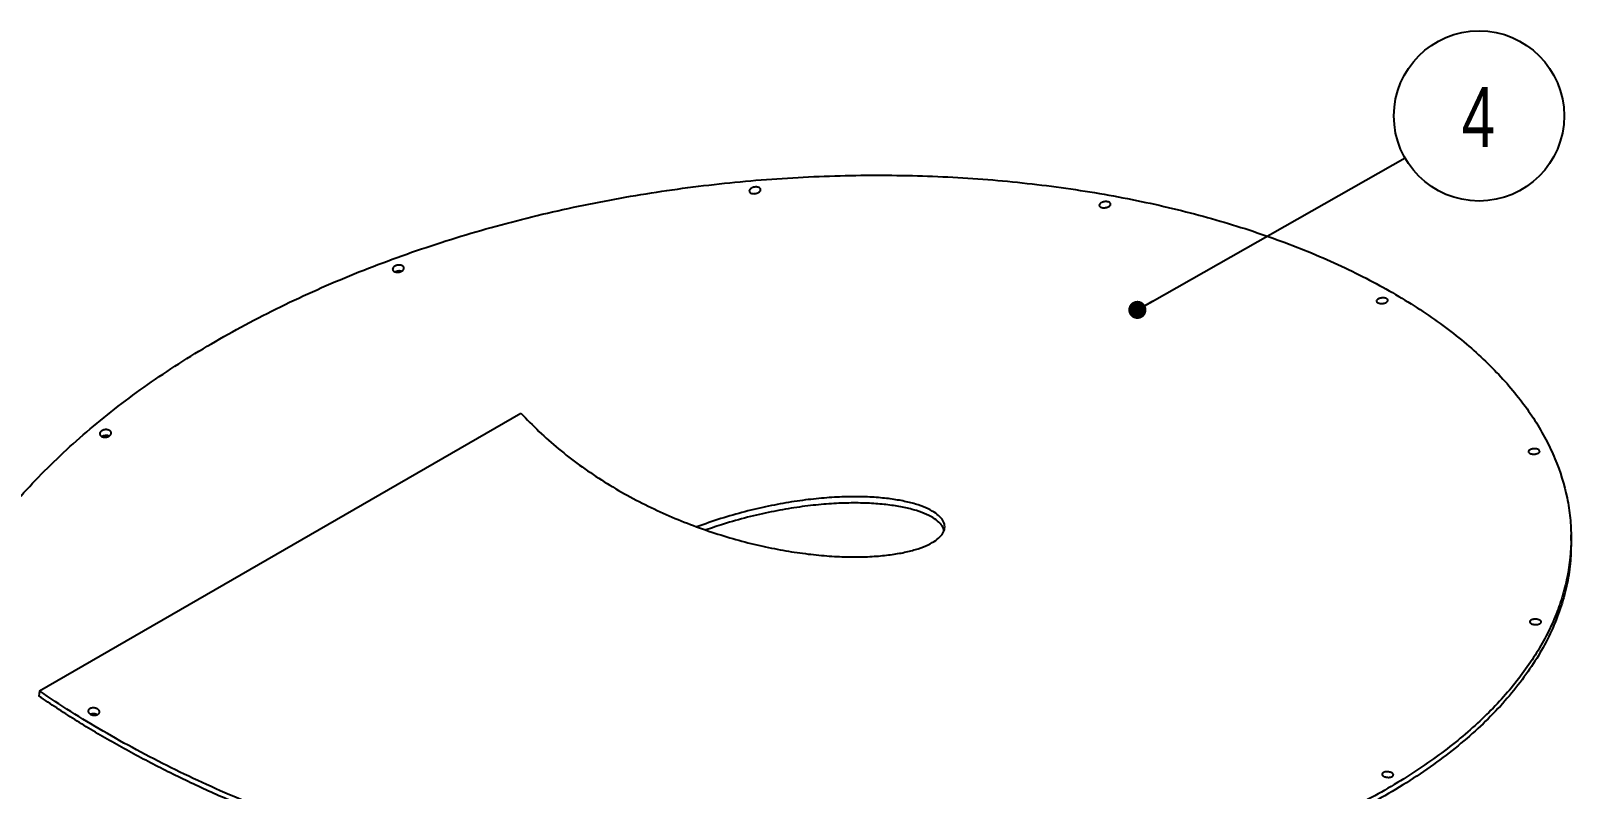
# Model space of a CAD drawing. Header units: millimetres. Extents: x 12 to 2088, y 10 to 1476.
# Drawn here: x 194.3 to 534.2, y 563.9 to 731.2 of the extents above; entities that cross this region are included whole.
import ezdxf

# ---------------------------------------------------------------- set-up
doc = ezdxf.new("R2010")
doc.units = ezdxf.units.MM
doc.header["$LTSCALE"] = 5
doc.layers.add('SHEET', color=179, linetype='Continuous')
doc.styles.add('SLDTEXTSTYLE0', font='TXT', dxfattribs={"width": 0.75})
doc.dimstyles.new('SLDDIMSTYLE0', dxfattribs={"dimtxt": 0.18, "dimasz": 4, "dimexe": 0, "dimexo": 0.0625, "dimgap": 0, "dimtad": 0, "dimtih": 1, "dimtoh": 1, "dimdec": 0, "dimrnd": 1e-09, "dimzin": 0, "dimdsep": 46, "dimtxsty": 'Standard', "dimblk1": 'DOT', "dimblk2": 'DOT', "dimsah": 1, "dimcen": 0.09, "dimadec": 0, "dimazin": 0, "dimtfac": 4, "dimtdec": 0, "dimtofl": 0, "dimtmove": 0, "dimatfit": 3, "dimldrblk": 'DOT', "dimfxl": 1, "dimfrac": 2, "dimtolj": 1, "dimtzin": 0, "dimarcsym": 0})

# ---------------------------------------------------------------- blocks, each defined once
blk = doc.blocks.new('SW_NOTE_0_5')
at = {"layer": 'SHEET', "color": 0}
blk.add_circle((16.33, 9.27), 18.78, dxfattribs=at)
at = {"layer": 'SHEET', "color": 0, "insert": (16.2, 15.64), "char_height": 13.23, "attachment_point": 2, "style": 'SLDTEXTSTYLE0'}
blk.add_mtext('4', dxfattribs=at)
blk = doc.blocks.new('_Dot')
at = {"color": 0, "linetype": 'ByBlock', "lineweight": -2}
blk.add_line((-0.5, 0), (-1, 0), dxfattribs=at)
at = {"color": 0, "linetype": 'ByBlock', "const_width": 0.5}
blk.add_lwpolyline([(-0.25, 0, 1), (0.25, 0, 1)], format="xyb", close=True, dxfattribs=at)

msp = doc.modelspace()

# ---------------------------------------------------------------- linework, layer by layer
at = {"color": 7, "linetype": 'Continuous', "lineweight": 25}
for q in [(302.428, 646.855), (196.076, 584.39)]:
    msp.add_line((196.203, 585.533), q, dxfattribs=at)
at = {"color": 7, "linetype": 'Continuous', "lineweight": 25, "flags": 128}
msp.add_lwpolyline([(534.167, 618.761), (534.158, 619.373), (534.148, 619.986)], dxfattribs=at)
at = {"color": 7, "linetype": 'Continuous', "lineweight": 25}
for points, knots in [([(218.97, 472.112), (214.43, 475.308), (210.119, 478.651), (204.059, 483.829), (202.107, 485.583), (198.347, 489.136), (196.54, 490.934), (191.326, 496.404), (188.126, 500.147), (183.747, 505.908), (182.357, 507.852), (179.717, 511.794), (178.467, 513.791), (176.114, 517.834), (175.012, 519.878), (172.975, 523.976), (172.04, 526.029), (170.327, 530.156), (169.549, 532.23), (168.153, 536.394), (167.535, 538.484), (166.455, 542.684), (165.994, 544.794), (165.231, 549.032), (164.93, 551.159), (164.487, 555.441), (164.347, 557.596), (164.231, 561.897), (164.256, 564.042), (164.467, 568.315), (164.653, 570.442), (165.184, 574.683), (165.529, 576.797), (166.801, 583.118), (167.964, 587.304), (170.189, 593.549), (171.01, 595.626), (172.816, 599.765), (173.801, 601.829), (175.912, 605.902), (177.038, 607.912), (179.434, 611.89), (180.704, 613.858), (183.382, 617.749), (184.791, 619.671), (187.75, 623.475), (189.301, 625.356), (192.539, 629.074), (194.227, 630.911), (197.751, 634.548), (199.587, 636.348), (203.388, 639.891), (205.352, 641.634), (209.384, 645.044), (211.452, 646.71), (215.696, 649.977), (217.874, 651.578), (222.332, 654.71), (224.613, 656.242), (229.284, 659.239), (231.674, 660.705), (236.556, 663.569), (239.047, 664.968), (244.148, 667.702), (246.757, 669.037), (252.045, 671.622), (254.724, 672.871), (260.14, 675.282), (262.877, 676.444), (268.413, 678.683), (271.213, 679.761), (279.7, 682.869), (285.478, 684.776), (294.327, 687.388), (297.305, 688.217), (303.329, 689.795), (306.375, 690.543), (312.47, 691.942), (315.519, 692.593), (321.629, 693.803), (324.69, 694.363), (333.882, 695.906), (340.027, 696.754), (349.269, 697.763), (352.353, 698.056), (358.532, 698.552), (361.627, 698.755), (367.821, 699.072), (370.921, 699.186), (377.067, 699.323), (380.113, 699.347), (386.166, 699.307), (389.173, 699.243), (395.14, 699.03), (398.1, 698.881), (403.98, 698.497), (406.9, 698.264), (412.692, 697.712), (415.565, 697.393), (421.272, 696.673), (424.105, 696.272), (429.718, 695.384), (432.497, 694.897), (437.956, 693.85), (440.635, 693.29), (445.906, 692.097), (448.498, 691.464), (453.592, 690.126), (456.095, 689.42), (461.008, 687.94), (463.419, 687.166), (470.526, 684.734), (475.094, 682.969), (481.643, 680.122), (483.775, 679.14), (487.908, 677.125), (489.909, 676.091), (493.788, 673.973), (495.665, 672.888), (499.294, 670.669), (501.047, 669.536), (504.428, 667.219), (506.058, 666.036), (509.191, 663.623), (510.695, 662.393), (513.579, 659.884), (514.959, 658.605), (517.587, 656.002), (518.834, 654.677), (521.178, 652.01), (522.274, 650.666), (524.322, 647.953), (525.274, 646.584), (527.033, 643.823), (527.841, 642.431), (529.312, 639.628), (529.977, 638.216), (531.754, 633.946), (532.653, 631.052), (533.554, 626.665), (533.78, 625.195), (534.079, 622.259), (534.153, 620.794), (534.153, 616.409), (533.858, 613.499), (532.976, 609.153), (532.609, 607.708), (531.728, 604.827), (531.215, 603.392), (530.04, 600.528), (529.378, 599.099), (527.904, 596.254), (527.093, 594.837), (524.45, 590.637), (522.412, 587.901), (517.81, 582.571), (515.246, 579.976), (509.587, 574.927), (506.494, 572.473), (501.447, 568.905), (499.696, 567.734), (496.08, 565.446), (494.213, 564.328), (490.381, 562.153), (488.414, 561.096), (484.374, 559.038), (482.301, 558.036), (478.054, 556.092), (475.881, 555.149), (471.428, 553.322), (469.149, 552.438), (464.492, 550.729), (462.113, 549.904), (457.245, 548.315), (454.754, 547.55), (449.687, 546.089), (447.111, 545.392), (441.901, 544.076), (439.267, 543.456), (433.934, 542.288), (431.233, 541.74), (425.773, 540.72), (423.014, 540.246), (417.429, 539.373), (414.604, 538.973), (408.896, 538.25), (406.013, 537.926), (400.177, 537.354), (397.225, 537.106), (391.266, 536.689), (388.26, 536.521), (379.217, 536.138), (373.154, 536.047), (360.975, 536.185), (354.859, 536.415), (345.633, 537.006), (342.549, 537.244), (336.37, 537.802), (333.275, 538.122), (327.061, 538.849), (323.941, 539.256), (317.727, 540.151), (314.632, 540.638), (308.481, 541.692), (305.424, 542.257), (299.34, 543.468), (296.314, 544.113), (290.296, 545.48), (287.304, 546.202), (281.351, 547.726), (278.391, 548.527), (272.505, 550.21), (269.579, 551.091), (263.759, 552.935), (260.863, 553.898), (255.114, 555.906), (252.262, 556.95), (246.644, 559.103), (243.879, 560.211), (238.424, 562.495), (235.732, 563.671), (230.429, 566.088), (227.817, 567.33), (220.095, 571.156), (215.098, 573.838), (205.416, 579.477), (200.729, 582.434), (196.203, 585.533)], [0, 0, 0, 0, 0.015625, 0.015625, 0.0234375, 0.0234375, 0.03125, 0.03125, 0.046875, 0.046875, 0.0546875, 0.0546875, 0.0625, 0.0625, 0.0703125, 0.0703125, 0.078125, 0.078125, 0.0859375, 0.0859375, 0.09375, 0.09375, 0.1015625, 0.1015625, 0.109375, 0.109375, 0.1171875, 0.1171875, 0.125, 0.125, 0.1328125, 0.1328125, 0.140625, 0.140625, 0.15625, 0.15625, 0.1640625, 0.1640625, 0.171875, 0.171875, 0.1796875, 0.1796875, 0.1875, 0.1875, 0.1953125, 0.1953125, 0.203125, 0.203125, 0.2109375, 0.2109375, 0.21875, 0.21875, 0.2265625, 0.2265625, 0.234375, 0.234375, 0.2421875, 0.2421875, 0.25, 0.25, 0.2578125, 0.2578125, 0.265625, 0.265625, 0.2734375, 0.2734375, 0.28125, 0.28125, 0.2890625, 0.2890625, 0.296875, 0.296875, 0.3125, 0.3125, 0.3203125, 0.3203125, 0.328125, 0.328125, 0.3359375, 0.3359375, 0.34375, 0.34375, 0.359375, 0.359375, 0.3671875, 0.3671875, 0.375, 0.375, 0.3828125, 0.3828125, 0.390625, 0.390625, 0.3984375, 0.3984375, 0.40625, 0.40625, 0.4140625, 0.4140625, 0.421875, 0.421875, 0.4296875, 0.4296875, 0.4375, 0.4375, 0.4453125, 0.4453125, 0.453125, 0.453125, 0.4609375, 0.4609375, 0.46875, 0.46875, 0.484375, 0.484375, 0.4921875, 0.4921875, 0.5, 0.5, 0.5078125, 0.5078125, 0.515625, 0.515625, 0.5234375, 0.5234375, 0.53125, 0.53125, 0.5390625, 0.5390625, 0.546875, 0.546875, 0.5546875, 0.5546875, 0.5625, 0.5625, 0.5703125, 0.5703125, 0.578125, 0.578125, 0.59375, 0.59375, 0.6015625, 0.6015625, 0.609375, 0.609375, 0.625, 0.625, 0.6328125, 0.6328125, 0.640625, 0.640625, 0.6484375, 0.6484375, 0.65625, 0.65625, 0.671875, 0.671875, 0.6875, 0.6875, 0.703125, 0.703125, 0.7109375, 0.7109375, 0.71875, 0.71875, 0.7265625, 0.7265625, 0.734375, 0.734375, 0.7421875, 0.7421875, 0.75, 0.75, 0.7578125, 0.7578125, 0.765625, 0.765625, 0.7734375, 0.7734375, 0.78125, 0.78125, 0.7890625, 0.7890625, 0.796875, 0.796875, 0.8046875, 0.8046875, 0.8125, 0.8125, 0.8203125, 0.8203125, 0.828125, 0.828125, 0.84375, 0.84375, 0.859375, 0.859375, 0.8671875, 0.8671875, 0.875, 0.875, 0.8828125, 0.8828125, 0.890625, 0.890625, 0.8984375, 0.8984375, 0.90625, 0.90625, 0.9140625, 0.9140625, 0.921875, 0.921875, 0.9296875, 0.9296875, 0.9375, 0.9375, 0.9453125, 0.9453125, 0.953125, 0.953125, 0.9609375, 0.9609375, 0.96875, 0.96875, 0.984375, 0.984375, 1, 1, 1, 1]), ([(353.189, 695.391), (353.13, 695.418), (353.079, 695.449), (352.988, 695.518), (352.949, 695.557), (352.886, 695.639), (352.862, 695.682), (352.83, 695.772), (352.822, 695.82), (352.823, 695.963), (352.857, 696.063), (352.951, 696.206), (352.991, 696.253), (353.082, 696.342), (353.134, 696.385), (353.25, 696.464), (353.315, 696.502), (353.451, 696.57), (353.522, 696.6), (353.674, 696.653), (353.753, 696.675), (353.912, 696.711), (353.993, 696.725), (354.157, 696.743), (354.238, 696.747), (354.397, 696.746), (354.476, 696.741), (354.627, 696.721), (354.699, 696.706), (354.834, 696.669), (354.899, 696.645), (355.014, 696.591), (355.066, 696.56), (355.157, 696.49), (355.196, 696.452), (355.259, 696.371), (355.283, 696.328), (355.315, 696.237), (355.323, 696.19), (355.322, 696.095), (355.314, 696.046), (355.282, 695.948), (355.258, 695.9), (355.194, 695.805), (355.155, 695.758), (355.064, 695.669), (355.012, 695.626), (354.894, 695.546), (354.831, 695.509), (354.696, 695.441), (354.623, 695.41), (354.472, 695.357), (354.394, 695.335), (354.234, 695.299), (354.152, 695.285), (353.99, 695.267), (353.909, 695.263), (353.748, 695.263), (353.67, 695.268), (353.445, 695.297), (353.306, 695.336), (353.189, 695.391)], [0, 0, 0, 0, 0.03125, 0.03125, 0.0625, 0.0625, 0.09375, 0.09375, 0.125, 0.125, 0.1875, 0.1875, 0.21875, 0.21875, 0.25, 0.25, 0.28125, 0.28125, 0.3125, 0.3125, 0.34375, 0.34375, 0.375, 0.375, 0.40625, 0.40625, 0.4375, 0.4375, 0.46875, 0.46875, 0.5, 0.5, 0.53125, 0.53125, 0.5625, 0.5625, 0.59375, 0.59375, 0.625, 0.625, 0.65625, 0.65625, 0.6875, 0.6875, 0.71875, 0.71875, 0.75, 0.75, 0.78125, 0.78125, 0.8125, 0.8125, 0.84375, 0.84375, 0.875, 0.875, 0.90625, 0.90625, 0.9375, 0.9375, 1, 1, 1, 1]), ([(430.41, 692.265), (430.352, 692.29), (430.3, 692.319), (430.21, 692.382), (430.171, 692.417), (430.108, 692.492), (430.084, 692.531), (430.052, 692.614), (430.044, 692.658), (430.044, 692.745), (430.052, 692.79), (430.084, 692.88), (430.108, 692.925), (430.171, 693.013), (430.21, 693.056), (430.302, 693.139), (430.354, 693.178), (430.47, 693.252), (430.535, 693.286), (430.672, 693.349), (430.744, 693.377), (430.895, 693.426), (430.975, 693.446), (431.134, 693.479), (431.215, 693.492), (431.38, 693.508), (431.461, 693.512), (431.62, 693.511), (431.699, 693.506), (431.849, 693.488), (431.921, 693.475), (432.056, 693.44), (432.12, 693.418), (432.235, 693.368), (432.287, 693.34), (432.378, 693.276), (432.417, 693.241), (432.511, 693.13), (432.544, 693.045), (432.544, 692.913), (432.536, 692.868), (432.504, 692.778), (432.48, 692.734), (432.417, 692.647), (432.378, 692.603), (432.287, 692.521), (432.235, 692.482), (432.117, 692.408), (432.054, 692.373), (431.918, 692.311), (431.844, 692.283), (431.693, 692.234), (431.615, 692.214), (431.455, 692.18), (431.372, 692.168), (431.21, 692.151), (431.129, 692.147), (430.968, 692.148), (430.89, 692.153), (430.665, 692.18), (430.527, 692.215), (430.41, 692.265)], [0, 0, 0, 0, 0.03125, 0.03125, 0.0625, 0.0625, 0.09375, 0.09375, 0.125, 0.125, 0.15625, 0.15625, 0.1875, 0.1875, 0.21875, 0.21875, 0.25, 0.25, 0.28125, 0.28125, 0.3125, 0.3125, 0.34375, 0.34375, 0.375, 0.375, 0.40625, 0.40625, 0.4375, 0.4375, 0.46875, 0.46875, 0.5, 0.5, 0.53125, 0.53125, 0.5625, 0.5625, 0.625, 0.625, 0.65625, 0.65625, 0.6875, 0.6875, 0.71875, 0.71875, 0.75, 0.75, 0.78125, 0.78125, 0.8125, 0.8125, 0.84375, 0.84375, 0.875, 0.875, 0.90625, 0.90625, 0.9375, 0.9375, 1, 1, 1, 1]), ([(274.486, 678.074), (274.427, 678.105), (274.375, 678.14), (274.284, 678.217), (274.245, 678.26), (274.182, 678.349), (274.159, 678.396), (274.127, 678.495), (274.119, 678.546), (274.12, 678.701), (274.154, 678.808), (274.248, 678.959), (274.287, 679.009), (274.378, 679.104), (274.43, 679.148), (274.545, 679.232), (274.609, 679.271), (274.745, 679.341), (274.816, 679.372), (274.967, 679.427), (275.046, 679.449), (275.205, 679.485), (275.286, 679.498), (275.451, 679.515), (275.532, 679.518), (275.691, 679.514), (275.771, 679.506), (275.922, 679.482), (275.994, 679.465), (276.131, 679.422), (276.195, 679.395), (276.311, 679.333), (276.363, 679.299), (276.455, 679.222), (276.494, 679.179), (276.556, 679.091), (276.58, 679.043), (276.612, 678.944), (276.62, 678.894), (276.619, 678.791), (276.611, 678.738), (276.578, 678.634), (276.555, 678.582), (276.491, 678.481), (276.452, 678.431), (276.362, 678.337), (276.31, 678.292), (276.193, 678.207), (276.13, 678.169), (275.996, 678.098), (275.923, 678.067), (275.772, 678.012), (275.695, 677.99), (275.535, 677.953), (275.452, 677.94), (275.29, 677.924), (275.209, 677.92), (275.048, 677.924), (274.969, 677.931), (274.743, 677.967), (274.603, 678.012), (274.486, 678.074)], [0, 0, 0, 0, 0.03125, 0.03125, 0.0625, 0.0625, 0.09375, 0.09375, 0.125, 0.125, 0.1875, 0.1875, 0.21875, 0.21875, 0.25, 0.25, 0.28125, 0.28125, 0.3125, 0.3125, 0.34375, 0.34375, 0.375, 0.375, 0.40625, 0.40625, 0.4375, 0.4375, 0.46875, 0.46875, 0.5, 0.5, 0.53125, 0.53125, 0.5625, 0.5625, 0.59375, 0.59375, 0.625, 0.625, 0.65625, 0.65625, 0.6875, 0.6875, 0.71875, 0.71875, 0.75, 0.75, 0.78125, 0.78125, 0.8125, 0.8125, 0.84375, 0.84375, 0.875, 0.875, 0.90625, 0.90625, 0.9375, 0.9375, 1, 1, 1, 1]), ([(274.527, 677.972), (274.545, 677.987), (274.653, 678.079), (274.948, 678.194), (275.364, 678.285), (275.786, 678.286), (276.016, 678.215), (276.125, 678.181)], [0, 0, 0, 0, 0.0473207, 0.2902444, 0.5340103, 0.7771861, 1, 1, 1, 1]), ([(491.586, 671.14), (491.528, 671.164), (491.477, 671.192), (491.386, 671.252), (491.347, 671.285), (491.285, 671.356), (491.261, 671.392), (491.229, 671.469), (491.22, 671.51), (491.22, 671.591), (491.228, 671.632), (491.259, 671.714), (491.283, 671.756), (491.376, 671.875), (491.47, 671.952), (491.643, 672.052), (491.708, 672.083), (491.844, 672.139), (491.916, 672.163), (492.068, 672.206), (492.148, 672.224), (492.308, 672.251), (492.389, 672.261), (492.554, 672.274), (492.636, 672.275), (492.795, 672.271), (492.874, 672.265), (493.025, 672.245), (493.097, 672.231), (493.232, 672.196), (493.296, 672.175), (493.411, 672.126), (493.463, 672.099), (493.554, 672.038), (493.593, 672.005), (493.686, 671.899), (493.72, 671.82), (493.72, 671.699), (493.713, 671.657), (493.681, 671.575), (493.658, 671.534), (493.595, 671.454), (493.556, 671.414), (493.466, 671.34), (493.414, 671.305), (493.239, 671.204), (493.1, 671.148), (492.872, 671.085), (492.794, 671.067), (492.633, 671.039), (492.55, 671.029), (492.387, 671.017), (492.306, 671.015), (492.145, 671.019), (492.066, 671.025), (491.841, 671.055), (491.703, 671.091), (491.586, 671.14)], [0, 0, 0, 0, 0.03125, 0.03125, 0.0625, 0.0625, 0.09375, 0.09375, 0.125, 0.125, 0.15625, 0.15625, 0.1875, 0.1875, 0.25, 0.25, 0.28125, 0.28125, 0.3125, 0.3125, 0.34375, 0.34375, 0.375, 0.375, 0.40625, 0.40625, 0.4375, 0.4375, 0.46875, 0.46875, 0.5, 0.5, 0.53125, 0.53125, 0.5625, 0.5625, 0.625, 0.625, 0.65625, 0.65625, 0.6875, 0.6875, 0.71875, 0.71875, 0.75, 0.75, 0.8125, 0.8125, 0.84375, 0.84375, 0.875, 0.875, 0.90625, 0.90625, 0.9375, 0.9375, 1, 1, 1, 1]), ([(302.428, 646.855), (303.732, 645.486), (306.34, 642.747), (310.687, 638.93), (315.297, 635.349), (320.165, 632.043), (325.234, 629.021), (330.457, 626.289), (335.782, 623.853), (341.16, 621.721), (346.537, 619.9), (351.862, 618.378), (357.085, 617.153), (362.155, 616.222), (367.021, 615.577), (371.637, 615.197), (375.963, 615.068), (379.955, 615.178), (383.568, 615.506), (386.773, 616.024), (389.542, 616.71), (391.848, 617.543), (393.658, 618.493), (394.964, 619.53), (395.756, 620.625), (396.024, 621.753), (395.756, 622.881), (394.964, 623.976), (393.658, 625.013), (391.848, 625.963), (389.542, 626.796), (386.773, 627.482), (383.568, 628), (379.955, 628.328), (375.963, 628.438), (371.637, 628.309), (367.021, 627.93), (362.155, 627.284), (357.085, 626.354), (351.862, 625.124), (346.557, 623.626), (342.991, 622.375), (341.219, 621.753)], [0, 0, 0, 0, 0.0249977, 0.0500134, 0.0750303, 0.1000273, 0.1250266, 0.1500411, 0.1750555, 0.2000549, 0.2250542, 0.2500686, 0.275083, 0.3000823, 0.3250816, 0.350096, 0.3751105, 0.4001098, 0.4251091, 0.4501235, 0.4751379, 0.5001372, 0.5251366, 0.550151, 0.5751654, 0.6001647, 0.625164, 0.6501784, 0.6751928, 0.7001921, 0.7251915, 0.7502059, 0.7752203, 0.8002196, 0.8252189, 0.8502333, 0.8752477, 0.9002471, 0.9252464, 0.9502608, 0.9752752, 1, 1, 1, 1]), ([(209.879, 641.713), (209.82, 641.748), (209.768, 641.787), (209.677, 641.872), (209.638, 641.918), (209.576, 642.016), (209.552, 642.066), (209.52, 642.171), (209.512, 642.226), (209.513, 642.389), (209.546, 642.501), (209.639, 642.657), (209.678, 642.709), (209.769, 642.806), (209.82, 642.851), (209.935, 642.935), (209.998, 642.975), (210.134, 643.045), (210.205, 643.075), (210.356, 643.128), (210.435, 643.149), (210.595, 643.182), (210.676, 643.193), (210.841, 643.205), (210.923, 643.205), (211.083, 643.195), (211.162, 643.185), (211.315, 643.154), (211.387, 643.133), (211.524, 643.082), (211.588, 643.051), (211.704, 642.981), (211.756, 642.943), (211.848, 642.858), (211.887, 642.811), (211.949, 642.715), (211.973, 642.664), (212.005, 642.558), (212.013, 642.505), (212.013, 642.396), (212.004, 642.34), (211.972, 642.231), (211.949, 642.177), (211.886, 642.072), (211.848, 642.021), (211.758, 641.924), (211.706, 641.879), (211.59, 641.793), (211.528, 641.754), (211.393, 641.684), (211.32, 641.653), (211.169, 641.6), (211.092, 641.579), (210.932, 641.546), (210.849, 641.535), (210.686, 641.523), (210.604, 641.523), (210.443, 641.533), (210.363, 641.543), (210.136, 641.59), (209.996, 641.643), (209.879, 641.713)], [0, 0, 0, 0, 0.03125, 0.03125, 0.0625, 0.0625, 0.09375, 0.09375, 0.125, 0.125, 0.1875, 0.1875, 0.21875, 0.21875, 0.25, 0.25, 0.28125, 0.28125, 0.3125, 0.3125, 0.34375, 0.34375, 0.375, 0.375, 0.40625, 0.40625, 0.4375, 0.4375, 0.46875, 0.46875, 0.5, 0.5, 0.53125, 0.53125, 0.5625, 0.5625, 0.59375, 0.59375, 0.625, 0.625, 0.65625, 0.65625, 0.6875, 0.6875, 0.71875, 0.71875, 0.75, 0.75, 0.78125, 0.78125, 0.8125, 0.8125, 0.84375, 0.84375, 0.875, 0.875, 0.90625, 0.90625, 0.9375, 0.9375, 1, 1, 1, 1]), ([(209.934, 641.687), (209.95, 641.701), (210.058, 641.793), (210.352, 641.9), (210.772, 641.982), (211.189, 641.953), (211.475, 641.886), (211.578, 641.812), (211.59, 641.803)], [0, 0, 0, 0, 0.0411161, 0.2751875, 0.5082573, 0.7393547, 0.9683721, 1, 1, 1, 1]), ([(525.099, 637.94), (525.041, 637.966), (524.989, 637.994), (524.899, 638.055), (524.86, 638.088), (524.797, 638.157), (524.774, 638.193), (524.742, 638.268), (524.733, 638.307), (524.733, 638.384), (524.74, 638.422), (524.772, 638.5), (524.795, 638.538), (524.888, 638.648), (524.98, 638.718), (525.153, 638.806), (525.217, 638.834), (525.353, 638.882), (525.425, 638.903), (525.577, 638.938), (525.657, 638.952), (525.817, 638.973), (525.899, 638.98), (526.064, 638.985), (526.146, 638.984), (526.306, 638.975), (526.385, 638.966), (526.537, 638.941), (526.609, 638.925), (526.745, 638.887), (526.809, 638.864), (526.924, 638.813), (526.976, 638.785), (527.067, 638.723), (527.106, 638.69), (527.199, 638.586), (527.232, 638.51), (527.233, 638.394), (527.226, 638.354), (527.194, 638.277), (527.171, 638.239), (527.109, 638.165), (527.07, 638.129), (526.98, 638.061), (526.929, 638.03), (526.755, 637.941), (526.617, 637.892), (526.389, 637.839), (526.31, 637.825), (526.15, 637.805), (526.067, 637.798), (525.903, 637.793), (525.821, 637.794), (525.66, 637.804), (525.581, 637.812), (525.355, 637.849), (525.216, 637.889), (525.099, 637.94)], [0, 0, 0, 0, 0.03125, 0.03125, 0.0625, 0.0625, 0.09375, 0.09375, 0.125, 0.125, 0.15625, 0.15625, 0.1875, 0.1875, 0.25, 0.25, 0.28125, 0.28125, 0.3125, 0.3125, 0.34375, 0.34375, 0.375, 0.375, 0.40625, 0.40625, 0.4375, 0.4375, 0.46875, 0.46875, 0.5, 0.5, 0.53125, 0.53125, 0.5625, 0.5625, 0.625, 0.625, 0.65625, 0.65625, 0.6875, 0.6875, 0.71875, 0.71875, 0.75, 0.75, 0.8125, 0.8125, 0.84375, 0.84375, 0.875, 0.875, 0.90625, 0.90625, 0.9375, 0.9375, 1, 1, 1, 1]), ([(395.74, 620.93), (395.72, 621.087), (395.654, 621.62), (394.987, 622.503), (393.766, 623.544), (392.008, 624.502), (389.761, 625.345), (387.047, 626.045), (383.895, 626.58), (380.332, 626.928), (376.387, 627.06), (372.104, 626.957), (367.525, 626.605), (362.693, 625.988), (357.651, 625.091), (352.45, 623.891), (347.631, 622.568), (344.544, 621.509), (343.248, 621.064)], [0, 0, 0, 0, 0.0278559, 0.0938924, 0.1599386, 0.2259431, 0.291936, 0.3579688, 0.424012, 0.490014, 0.5560051, 0.6220367, 0.6880793, 0.7540814, 0.8200733, 0.8861065, 0.9521512, 1, 1, 1, 1]), ([(534.141, 618.761), (534.129, 617.259), (534.105, 614.092), (533.356, 609.271), (532.06, 604.312), (530.174, 599.389), (527.715, 594.513), (524.691, 589.723), (521.123, 585.049), (517.033, 580.509), (512.425, 576.108), (507.298, 571.845), (501.653, 567.734), (495.52, 563.801), (488.938, 560.073), (481.942, 556.57), (474.543, 553.293), (466.741, 550.248), (458.535, 547.435), (449.956, 544.876), (441.057, 542.589), (431.893, 540.588), (422.485, 538.878), (412.833, 537.456), (402.936, 536.331), (392.814, 535.507), (382.524, 534.996), (372.13, 534.804), (361.674, 534.928), (351.16, 535.37), (340.589, 536.132), (329.961, 537.218), (319.327, 538.632), (308.751, 540.365), (298.292, 542.411), (287.963, 544.762), (277.765, 547.422), (267.695, 550.395), (257.777, 553.679), (248.071, 557.263), (238.633, 561.123), (229.499, 565.244), (220.664, 569.626), (212.139, 574.273), (203.89, 579.172), (198.686, 582.647), (196.076, 584.39)], [0, 0, 0, 0, 0.0204783, 0.0431676, 0.0658631, 0.088628, 0.1115326, 0.134451, 0.1572403, 0.17994, 0.2026208, 0.2253577, 0.2482199, 0.2711622, 0.2939874, 0.3167021, 0.3393807, 0.3620911, 0.3848883, 0.4078294, 0.4307101, 0.4534532, 0.4761367, 0.4988251, 0.5215718, 0.5444597, 0.5673862, 0.590187, 0.6128897, 0.6355603, 0.6582746, 0.6810806, 0.7040282, 0.7268897, 0.7496234, 0.772302, 0.7949858, 0.8177301, 0.8406095, 0.8635458, 0.886324, 0.9090138, 0.9316627, 0.9543378, 0.9770965, 1, 1, 1, 1]), ([(525.398, 600.379), (525.339, 600.408), (525.288, 600.438), (525.197, 600.503), (525.158, 600.538), (525.095, 600.61), (525.072, 600.647), (525.04, 600.723), (525.032, 600.762), (525.031, 600.838), (525.039, 600.876), (525.071, 600.952), (525.094, 600.988), (525.187, 601.093), (525.279, 601.158), (525.451, 601.237), (525.515, 601.262), (525.65, 601.303), (525.722, 601.32), (525.873, 601.348), (525.953, 601.359), (526.113, 601.372), (526.195, 601.375), (526.36, 601.374), (526.442, 601.369), (526.603, 601.352), (526.682, 601.34), (526.834, 601.308), (526.907, 601.289), (527.043, 601.245), (527.107, 601.219), (527.223, 601.163), (527.275, 601.133), (527.366, 601.067), (527.405, 601.032), (527.498, 600.925), (527.531, 600.847), (527.532, 600.732), (527.524, 600.693), (527.493, 600.618), (527.469, 600.582), (527.408, 600.511), (527.369, 600.477), (527.279, 600.414), (527.228, 600.385), (527.054, 600.304), (526.917, 600.262), (526.689, 600.22), (526.611, 600.21), (526.451, 600.197), (526.368, 600.194), (526.204, 600.196), (526.122, 600.2), (525.961, 600.217), (525.881, 600.23), (525.654, 600.277), (525.515, 600.323), (525.398, 600.379)], [0, 0, 0, 0, 0.03125, 0.03125, 0.0625, 0.0625, 0.09375, 0.09375, 0.125, 0.125, 0.15625, 0.15625, 0.1875, 0.1875, 0.25, 0.25, 0.28125, 0.28125, 0.3125, 0.3125, 0.34375, 0.34375, 0.375, 0.375, 0.40625, 0.40625, 0.4375, 0.4375, 0.46875, 0.46875, 0.5, 0.5, 0.53125, 0.53125, 0.5625, 0.5625, 0.625, 0.625, 0.65625, 0.65625, 0.6875, 0.6875, 0.71875, 0.71875, 0.75, 0.75, 0.8125, 0.8125, 0.84375, 0.84375, 0.875, 0.875, 0.90625, 0.90625, 0.9375, 0.9375, 1, 1, 1, 1]), ([(207.31, 580.493), (207.252, 580.534), (207.201, 580.579), (207.11, 580.672), (207.071, 580.722), (207.009, 580.824), (206.985, 580.876), (206.953, 580.981), (206.944, 581.035), (206.944, 581.14), (206.952, 581.191), (206.984, 581.293), (207.008, 581.342), (207.101, 581.481), (207.195, 581.564), (207.368, 581.663), (207.433, 581.692), (207.569, 581.74), (207.641, 581.76), (207.793, 581.789), (207.873, 581.798), (208.033, 581.806), (208.114, 581.805), (208.279, 581.793), (208.36, 581.781), (208.519, 581.749), (208.599, 581.727), (208.749, 581.675), (208.821, 581.645), (208.956, 581.577), (209.02, 581.538), (209.135, 581.455), (209.187, 581.411), (209.278, 581.316), (209.317, 581.267), (209.411, 581.115), (209.444, 581.007), (209.445, 580.849), (209.437, 580.797), (209.405, 580.695), (209.381, 580.647), (209.319, 580.554), (209.28, 580.51), (209.189, 580.429), (209.137, 580.392), (209.02, 580.326), (208.957, 580.297), (208.821, 580.249), (208.748, 580.23), (208.596, 580.201), (208.518, 580.192), (208.357, 580.183), (208.274, 580.184), (208.111, 580.197), (208.03, 580.208), (207.87, 580.241), (207.791, 580.262), (207.566, 580.339), (207.427, 580.409), (207.31, 580.493)], [0, 0, 0, 0, 0.03125, 0.03125, 0.0625, 0.0625, 0.09375, 0.09375, 0.125, 0.125, 0.15625, 0.15625, 0.1875, 0.1875, 0.25, 0.25, 0.28125, 0.28125, 0.3125, 0.3125, 0.34375, 0.34375, 0.375, 0.375, 0.40625, 0.40625, 0.4375, 0.4375, 0.46875, 0.46875, 0.5, 0.5, 0.53125, 0.53125, 0.5625, 0.5625, 0.625, 0.625, 0.65625, 0.65625, 0.6875, 0.6875, 0.71875, 0.71875, 0.75, 0.75, 0.78125, 0.78125, 0.8125, 0.8125, 0.84375, 0.84375, 0.875, 0.875, 0.90625, 0.90625, 0.9375, 0.9375, 1, 1, 1, 1]), ([(207.402, 580.438), (207.409, 580.443), (207.508, 580.507), (207.788, 580.562), (208.201, 580.582), (208.614, 580.496), (208.889, 580.4), (208.983, 580.324), (208.985, 580.322)], [0, 0, 0, 0, 0.0186303, 0.2609245, 0.503803, 0.7482064, 0.9944252, 1, 1, 1, 1]), ([(492.792, 566.71), (492.734, 566.742), (492.682, 566.776), (492.591, 566.848), (492.552, 566.886), (492.489, 566.963), (492.466, 567.003), (492.434, 567.083), (492.426, 567.123), (492.426, 567.243), (492.459, 567.321), (492.552, 567.425), (492.591, 567.458), (492.681, 567.52), (492.733, 567.547), (492.847, 567.597), (492.911, 567.619), (493.047, 567.656), (493.118, 567.671), (493.269, 567.693), (493.348, 567.701), (493.508, 567.708), (493.589, 567.707), (493.754, 567.699), (493.836, 567.69), (493.996, 567.666), (494.076, 567.65), (494.228, 567.611), (494.301, 567.588), (494.437, 567.537), (494.502, 567.507), (494.618, 567.445), (494.669, 567.411), (494.761, 567.339), (494.8, 567.301), (494.893, 567.186), (494.926, 567.104), (494.926, 566.985), (494.918, 566.945), (494.886, 566.868), (494.863, 566.832), (494.801, 566.762), (494.762, 566.728), (494.672, 566.667), (494.62, 566.639), (494.505, 566.588), (494.441, 566.566), (494.307, 566.53), (494.234, 566.514), (494.083, 566.492), (494.005, 566.484), (493.845, 566.477), (493.762, 566.478), (493.599, 566.487), (493.518, 566.495), (493.356, 566.519), (493.276, 566.535), (493.05, 566.593), (492.909, 566.647), (492.792, 566.71)], [0, 0, 0, 0, 0.03125, 0.03125, 0.0625, 0.0625, 0.09375, 0.09375, 0.125, 0.125, 0.1875, 0.1875, 0.21875, 0.21875, 0.25, 0.25, 0.28125, 0.28125, 0.3125, 0.3125, 0.34375, 0.34375, 0.375, 0.375, 0.40625, 0.40625, 0.4375, 0.4375, 0.46875, 0.46875, 0.5, 0.5, 0.53125, 0.53125, 0.5625, 0.5625, 0.625, 0.625, 0.65625, 0.65625, 0.6875, 0.6875, 0.71875, 0.71875, 0.75, 0.75, 0.78125, 0.78125, 0.8125, 0.8125, 0.84375, 0.84375, 0.875, 0.875, 0.90625, 0.90625, 0.9375, 0.9375, 1, 1, 1, 1])]:
    msp.add_open_spline(points, degree=3, knots=knots, dxfattribs=at)

# ---------------------------------------------------------------- block references
at = {"layer": 'SHEET'}
msp.add_blockref('SW_NOTE_0_5', (497.501, 703.144), dxfattribs=at)

# ---------------------------------------------------------------- leaders
msp.add_leader([(438.448, 669.622), (497.501, 703.144)], dimstyle='SLDDIMSTYLE0', dxfattribs=at)

doc.saveas('drawing.dxf')
